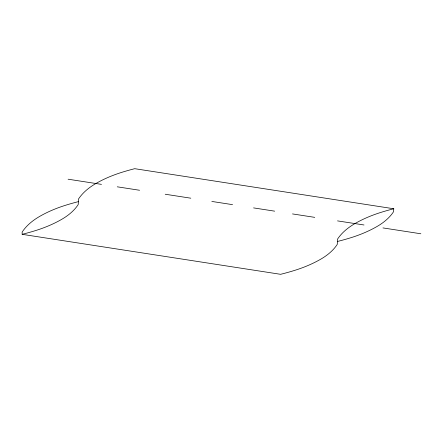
<?xml version="1.0" encoding="UTF-8"?>
<svg xmlns="http://www.w3.org/2000/svg" width="443" height="443" viewBox="0 0 443 443"><rect width="100%" height="100%" fill="white"/><g stroke="black" fill="none" stroke-linecap="round" stroke-linejoin="round"><path stroke-width="0.66" d="M22.15 234.325L22.156 232.066A76.34 44.078 0 0 1 39.604 216.444A112.605 65.01 0 0 1 65.586 205.259A170.112 98.213 0 0 1 78.439 201.631L78.439 199.123A76.34 44.078 0 0 1 95.893 183.507A112.605 65.01 0 0 1 121.875 172.316A170.112 98.213 0 0 1 134.727 168.689L393.777 208.764L393.522 211.748A71.899 41.509 0 0 1 377.087 226.456A112.605 65.01 0 0 1 351.105 237.647A170.112 98.213 0 0 1 337.488 241.463L337.234 244.442A71.899 41.509 0 0 1 320.798 259.149A112.605 65.01 0 0 1 294.816 270.341A170.112 98.213 0 0 1 280.596 274.311L22.15 234.325A170.112 98.213 0 0 0 35.767 230.51A112.605 65.01 0 0 0 61.749 219.318A71.899 41.509 0 0 0 78.184 204.611L78.439 201.631M337.488 241.463L337.494 239.198A76.34 44.078 0 0 1 354.943 223.582A112.605 65.01 0 0 1 380.925 212.391A170.112 98.213 0 0 1 393.777 208.764M68.089 179.205L101.469 184.371M117.257 186.813L139.578 190.263M165.217 194.233L190.806 198.193M211.832 201.443L232.558 204.649M253.584 207.9L274.666 211.161M292.507 213.925L314.746 217.363M337.522 220.885L364.002 224.983M382.974 227.918L420.85 233.777"/></g></svg>
